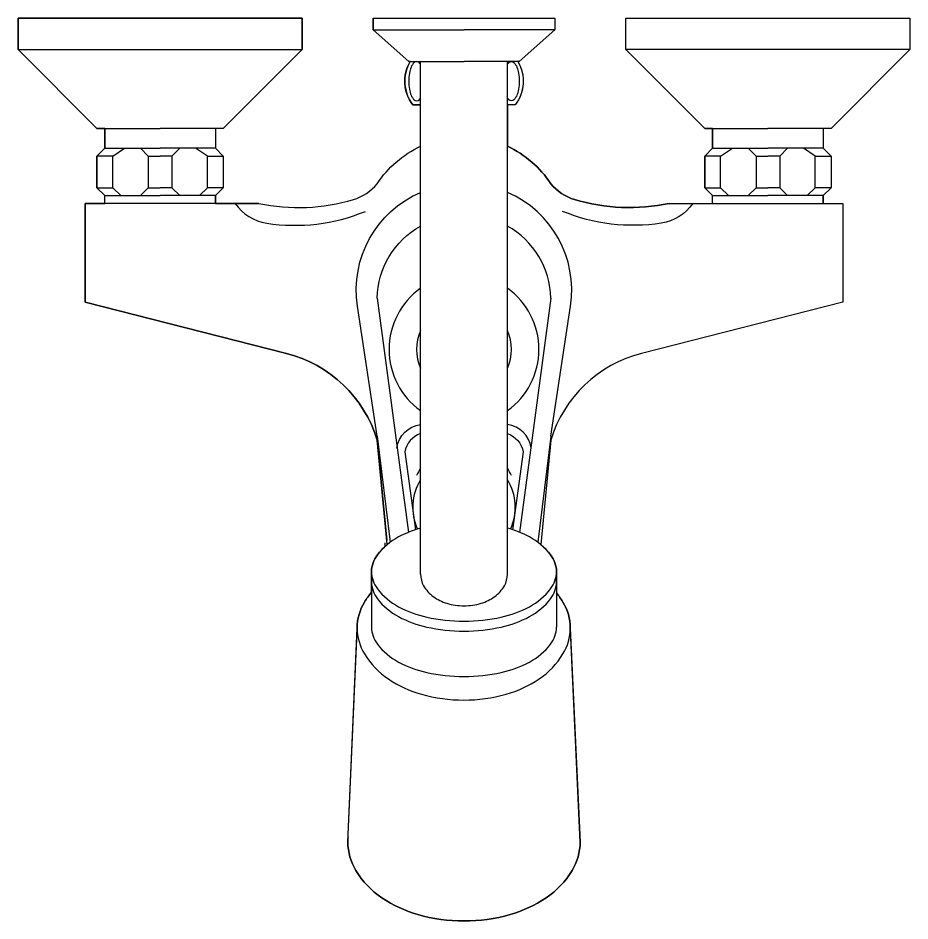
# Model space of a CAD drawing. Header units: metres. Extents: x 30 to 38.4, y 11.3 to 22.1.
# Drawn here: x 30.6886 to 30.9146, y 21.544 to 21.7729 of the extents above; entities that cross this region are included whole.
import ezdxf

# ---------------------------------------------------------------- set-up
doc = ezdxf.new("R2010")
doc.units = ezdxf.units.M
doc.header["$MEASUREMENT"] = 0
for name, color, linetype in [('ID-WC', 7, 'Continuous'), ('WC-DET1', 8, 'Continuous'), ('WC-DET2', 15, 'Continuous'), ('WC-OUT', 7, 'Continuous')]:
    doc.layers.add(name, color=color, linetype=linetype)

# ---------------------------------------------------------------- blocks, each defined once
blk = doc.blocks.new('A$CA0C0')
at = {"layer": 'WC-DET1'}
for p, q in [((0.01685497163335015, 0.187164342193217), (0.01885497163334549, 0.187164342193217)), ((0.04285497163334639, 0.187164342193217), (0.04085497163335106, 0.187164342193217)), ((0.006426039445216247, 0.0687766701339747), (0.006426039445216247, 0.05474993050835764)), ((0.05328390382148029, 0.0687766701339747), (0.05328390382148029, 0.05474993050835764)), ((0.0004260394452160199, 0.000276670133974477), (0.002831353180589247, 0.05561839014866976)), ((0.05928390382148052, 0.000276670133974477), (0.05673057388825953, 0.05568392968488567))]:
    blk.add_line(p, q, dxfattribs=at)
for points in [[(-0.06914502836664838, 0.2091643421932154), (-0.08314502836665127, 0.2091643421932154), (-0.08314502836665127, 0.2011643421932163)], [(-0.04814502836665469, 0.2091643421932154), (-0.06914502836664838, 0.2091643421932154)], [(-0.01114502836664855, 0.2011643421932163), (-0.01114502836664855, 0.2091643421932154), (-0.04814502836665469, 0.2091643421932154)], [(0.006854971633345031, 0.2091643421932154), (0.01885497163334549, 0.2091643421932154)], [(0.006854971633345031, 0.2091643421932154), (0.006854971633345031, 0.2061643421932153)], [(0.01885497163334549, 0.2091643421932154), (0.04085497163335106, 0.2091643421932154)], [(0.04085497163335106, 0.2091643421932154), (0.05285497163335151, 0.2091643421932154)], [(0.05285497163335151, 0.2091643421932154), (0.05285497163335151, 0.2061643421932153)], [(0.07085497163334509, 0.2011643421932163), (0.07085497163334509, 0.2091643421932154), (0.1078549716333512, 0.2091643421932154)], [(0.1078549716333512, 0.2091643421932154), (0.1288549716333449, 0.2091643421932154)], [(0.1288549716333449, 0.2091643421932154), (0.1428549716333478, 0.2091643421932154), (0.1428549716333478, 0.2011643421932163)], [(0.006854971633345031, 0.2061643421932153), (0.01585497163334537, 0.1981643421932162), (0.01885497163334549, 0.1981643421932162)], [(0.05285497163335151, 0.2061643421932153), (0.04385497163335117, 0.1981643421932162), (0.04085497163335106, 0.1981643421932162)], [(-0.08314502836665127, 0.2011643421932163), (-0.01114502836664855, 0.2011643421932163)], [(-0.08314502836665127, 0.2011643421932163), (-0.06314502836665525, 0.1811643421932168), (-0.06114502836665281, 0.1811643421932168)], [(-0.01114502836664855, 0.2011643421932163), (-0.03114502836665167, 0.1811643421932168), (-0.03314502836665412, 0.1811643421932168)], [(0.1428549716333478, 0.2011643421932163), (0.07085497163334509, 0.2011643421932163)], [(0.07085497163334509, 0.2011643421932163), (0.09085497163334821, 0.1811643421932168), (0.09285497163335066, 0.1811643421932168)], [(0.1428549716333478, 0.2011643421932163), (0.1228549716333447, 0.1811643421932168), (0.1208549716333494, 0.1811643421932168)], [(0.01885497163334549, 0.1981643421932162), (0.02985497163334827, 0.1981643421932162)], [(0.01885497163334549, 0.06816434219321721), (0.01885497163334549, 0.1981643421932162)], [(0.04085497163335106, 0.1981643421932162), (0.02985497163334827, 0.1981643421932162)], [(0.04085497163335106, 0.06816434219321721), (0.04085497163335106, 0.1981643421932162)], [(-0.06114502836665281, 0.1811643421932168), (-0.04714502836664991, 0.1811643421932168)], [(-0.06114502836665281, 0.1811643421932168), (-0.06114502836665281, 0.1761643421932142)], [(-0.03314502836665412, 0.1811643421932168), (-0.04714502836664991, 0.1811643421932168)], [(-0.03314502836665412, 0.1811643421932168), (-0.03314502836665412, 0.1761643421932142)], [(0.09285497163335066, 0.1811643421932168), (0.09285497163335066, 0.1761643421932142)], [(0.09285497163335066, 0.1811643421932168), (0.1068549716333465, 0.1811643421932168)], [(0.1208549716333494, 0.1811643421932168), (0.1068549716333465, 0.1811643421932168)], [(0.1208549716333494, 0.1811643421932168), (0.1208549716333494, 0.1761643421932142)], [(-0.06114502836665281, 0.1761643421932142), (-0.06314502836665525, 0.1741643421932153), (-0.06314502836665525, 0.1661643421932162), (-0.06114502836665281, 0.1641643421932137)], [(-0.06114502836665281, 0.1761643421932142), (-0.04714502836664991, 0.1761643421932142)], [(-0.05914502836665037, 0.1741643421932153), (-0.05614502836665025, 0.1761643421932142)], [(-0.05014502836665002, 0.1741643421932153), (-0.04714502836664991, 0.1741643421932153)], [(-0.03314502836665412, 0.1761643421932142), (-0.04714502836664991, 0.1761643421932142)], [(-0.0441450283666498, 0.1741643421932153), (-0.04714502836664991, 0.1741643421932153)], [(-0.03514502836664946, 0.1741643421932153), (-0.03814502836664957, 0.1761643421932142)], [(-0.03314502836665412, 0.1761643421932142), (-0.03114502836665167, 0.1741643421932153), (-0.03114502836665167, 0.1661643421932162), (-0.03314502836665412, 0.1641643421932137)], [(0.09285497163335066, 0.1761643421932142), (0.09085497163334821, 0.1741643421932153), (0.09085497163334821, 0.1661643421932162), (0.09285497163335066, 0.1641643421932137)], [(0.09285497163335066, 0.1761643421932142), (0.1068549716333465, 0.1761643421932142)], [(0.094854971633346, 0.1741643421932153), (0.09785497163334611, 0.1761643421932142)], [(0.1038549716333463, 0.1741643421932153), (0.1068549716333465, 0.1741643421932153)], [(0.1208549716333494, 0.1761643421932142), (0.1068549716333465, 0.1761643421932142)], [(0.1098549716333466, 0.1741643421932153), (0.1068549716333465, 0.1741643421932153)], [(0.1188549716333469, 0.1741643421932153), (0.1158549716333468, 0.1761643421932142)], [(0.1208549716333494, 0.1761643421932142), (0.1228549716333447, 0.1741643421932153), (0.1228549716333447, 0.1661643421932162), (0.1208549716333494, 0.1641643421932137)], [(-0.05914502836665037, 0.1661643421932162), (-0.05714502836665503, 0.1641643421932137)], [(-0.05014502836665002, 0.1661643421932162), (-0.04714502836664991, 0.1661643421932162)], [(-0.0441450283666498, 0.1661643421932162), (-0.04714502836664991, 0.1661643421932162)], [(-0.03514502836664946, 0.1661643421932162), (-0.0371450283666519, 0.1641643421932137)], [(0.094854971633346, 0.1661643421932162), (0.09685497163334844, 0.1641643421932137)], [(0.1038549716333463, 0.1661643421932162), (0.1068549716333465, 0.1661643421932162)], [(0.1098549716333466, 0.1661643421932162), (0.1068549716333465, 0.1661643421932162)], [(0.1188549716333469, 0.1661643421932162), (0.1168549716333516, 0.1641643421932137)], [(-0.06114502836665281, 0.1641643421932137), (-0.04714502836664991, 0.1641643421932137)], [(-0.06114502836665281, 0.1621643421932148), (-0.06114502836665281, 0.1641643421932137)], [(-0.03314502836665412, 0.1641643421932137), (-0.04714502836664991, 0.1641643421932137)], [(-0.03314502836665412, 0.1621643421932148), (-0.03314502836665412, 0.1641643421932137)], [(0.09285497163335066, 0.1621643421932148), (0.09285497163335066, 0.1641643421932137)], [(0.09285497163335066, 0.1641643421932137), (0.1068549716333465, 0.1641643421932137)], [(0.1208549716333494, 0.1641643421932137), (0.1068549716333465, 0.1641643421932137)], [(0.1208549716333494, 0.1621643421932148), (0.1208549716333494, 0.1641643421932137)], [(-0.03314502836665412, 0.1621643421932148), (-0.06114502836665281, 0.1621643421932148)], [(-0.02214502836665133, 0.1621643421932148), (-0.03314502836665412, 0.1621643421932148)], [(0.08185497163334787, 0.1621643421932148), (0.09285497163335066, 0.1621643421932148)], [(0.09285497163335066, 0.1621643421932148), (0.1208549716333494, 0.1621643421932148)], [(0.009911275881158588, 0.07524217516535003), (0.009911275881158588, 0.07610225902351075)]]:
    blk.add_lwpolyline(points, dxfattribs=at)
for points in [[(0.01611339887213603, 0.1980207715050035, 0.2958552022276962), (0.01685497163335015, 0.187164342193217, 2.290285352134019)], [(0.04359654439456051, 0.1980207715050035, -0.2958552022276962), (0.04285497163334639, 0.187164342193217, -2.290285352134019)], [(-0.02214502836665133, 0.1621643421932148, 0.1247866838288863), (0.001854971633349578, 0.1631643421932161, 0.1501483781683498), (0.007854971633349805, 0.1671643421932139, -0.1384844099870249), (0.01885497163334549, 0.1766568013372805, -0.7633705308853951)], [(0.08185497163334787, 0.1621643421932148, -0.1247866838288863), (0.05785497163334696, 0.1631643421932161, -0.1501483781683498), (0.05185497163334674, 0.1671643421932139, 0.138484409987018), (0.04085497163335106, 0.1766568013372805, 0.7633705308853951)], [(0.007854971633349805, 0.1031643421932138), (0.002854971633347247, 0.136164342193215, -0.341062839321959), (0.01885497163334549, 0.1649703214402365, -0.987420997957196)], [(0.05185497163334674, 0.1031643421932138), (0.05685497163334929, 0.136164342193215, 0.3410628393219512), (0.04085497163335106, 0.1649703214402365, 0.987420997957196)], [(-0.06114502836665281, 0.1621643421932148), (-0.06614502836664826, 0.1621643421932148), (-0.06614502836664826, 0.1371643421932163), (-0.01514502836665343, 0.1241643421932146, -0.2625940722123521), (0.007854971633349805, 0.1021643421932161), (0.01029954115686849, 0.07674081914857922, 0.3591123035969264)], [(0.1208549716333494, 0.1621643421932148), (0.1258549716333448, 0.1621643421932148), (0.1258549716333448, 0.1371643421932163), (0.07485497163334998, 0.1241643421932146, 0.2625940722123521), (0.05185497163334674, 0.1021643421932161), (0.04930738570350002, 0.07566944852277402, -0.3591123035969264)], [(0.007854971633349805, 0.1381643421932139, -0.2653451188970914), (0.01885497163334549, 0.1564326665723392, -0.6855978624637612)], [(0.05185497163334674, 0.1381643421932139, 0.2653451188970793), (0.04085497163335106, 0.1564326665723392, 0.6855978624637612)], [(0.007854971633349805, 0.1381643421932139), (0.01577187499333377, 0.0787875669932987, 0.3898815519357209)], [(0.05185497163334674, 0.1381643421932139), (0.04393806827336277, 0.0787875669932987, -0.3898815519357209)], [(0.01285497163334526, 0.1001643421932137, -0.3394066855220244), (0.01885497163334549, 0.1061100758991138)], [(0.04685497163335128, 0.1001643421932137, 0.3394066855219726), (0.04085497163335106, 0.1061100758991138)], [(0.01893496619179302, 0.0798773985468948, 0.05461189511676878), (0.01328821480716158, 0.07761550489880875, 0.1055200220071626), (0.00789754699284373, 0.07307158705587824, 0.1665558057868128), (0.006426039445216247, 0.0687766701339747, 0.1665558057868108), (0.00789754699284373, 0.06448175321207472, 0.1055200220071628), (0.01328821480716158, 0.05993783536914421, 0.06825828563468593), (0.02040832014250782, 0.05730805724964583, 0.05442837001673347), (0.02985497163334827, 0.05627667013397541, 0.05442837001673333), (0.03930162312418872, 0.05730805724964583, 0.06825828563468637), (0.04642172845954207, 0.05993783536914421, 0.1055200220071624), (0.05181239627385281, 0.06448175321207472, 0.1665558057868127), (0.05328390382148029, 0.0687766701339747, 0.1665558057868109), (0.05181239627385281, 0.07307158705587824, 0.1055200220071607), (0.04642172845954207, 0.07761550489880875, 0.05386604547352365), (0.04085497163335106, 0.07985496927201297, 0.05442837001673423)], [(0.006539923430082695, 0.0675188060880636, 0.04517640778394275), (0.006426039445216247, 0.06626094204214894, 0.1665558057868108), (0.00789754699284373, 0.06196602512024896, 0.1055200220071628), (0.01328821480716158, 0.05742210727731845, 0.06825828563468593), (0.02040832014250782, 0.05479232915782006, 0.05442837001673347), (0.02985497163334827, 0.05376094204214965, 0.05442837001673333), (0.03930162312418872, 0.05479232915782006, 0.06825828563468637), (0.04642172845954207, 0.05742210727731845, 0.1055200220071624), (0.05181239627385281, 0.06196602512024896, 0.1665558057868127), (0.05328390382148029, 0.06626094204214894, 0.04517640778394231), (0.05317001983662095, 0.0675188060880636, 0.1055200220071607)], [(0.01885497163334549, 0.06816434219321721, 0.130158640187584), (0.01962818885601081, 0.06524437491873769, 0.1064685849763611), (0.02207679704029886, 0.06250748794372285, 0.08424761497446305), (0.02550696459970681, 0.06080503260816172, 0.07328068524213327), (0.02985497163334827, 0.06016434219321454, 0.0732806852421325), (0.03420297866698974, 0.06080503260816172, 0.08424761497446445), (0.03763314622639768, 0.06250748794372285, 0.1064685849763631), (0.04008175441068573, 0.06524437491873769, 0.1301586401875921), (0.04085497163335106, 0.06816434219321721, 0.1301586401875932)], [(0.006426039445216247, 0.06358548715436285, 0.03703814086356361), (0.00463816223604141, 0.06110129844692835, 0.1383183006298338), (0.002783903821480749, 0.05452667013397416, 0.138318300629834), (0.00463816223604141, 0.04795204182102353, 0.1070627939593127), (0.01069202072944364, 0.04162197137732093, 0.08052273129270879), (0.01905158844140686, 0.03775073246665173, 0.06835315746386325), (0.02978390382148177, 0.03627667013397584, 0.06835315746386456), (0.04051621920155668, 0.03775073246665173, 0.0805227312927094), (0.0488757869135199, 0.04162197137732093, 0.1070627939593105), (0.05492964540692213, 0.04795204182102353, 0.1383183006298341), (0.0567839038214828, 0.05452667013397416, 0.1383183006298331), (0.05492964540692213, 0.06110129844692835, 0.03434434047714059), (0.05328390382148029, 0.06341414218176666, 0.08052273129270932)], [(0.006426039445216247, 0.05474993050835764, 0.1665558057868108), (0.00789754699284373, 0.0504550135864541, 0.1055200220071628), (0.01328821480716158, 0.04591109574352359, 0.06825828563468593), (0.02040832014250782, 0.04328131762402521, 0.05442837001673347), (0.02985497163334827, 0.04224993050835479, 0.05442837001673333), (0.03930162312418872, 0.04328131762402521, 0.06825828563468637), (0.04642172845954207, 0.04591109574352359, 0.1055200220071624), (0.05181239627385281, 0.0504550135864541, 0.1665558057868127), (0.05328390382148029, 0.05474993050835764, 0.1665558057868109)], [(0.0004782966027292446, 0.00147900849733773, 0.02172121575484325), (0.0004260394452160199, 0.000276670133974477, 0.1377032461317454), (0.002450733746492517, -0.006935584228944691, 0.107036085048811), (0.009045574120037259, -0.01386546548975431, 0.08080151217575948), (0.01816178038905036, -0.01810888151828038, 0.06870780131041354), (0.02985497163334827, -0.0197233298660251, 0.0687078013104136), (0.04154816287764618, -0.01810888151828038, 0.08080151217575855), (0.05066436914665928, -0.01386546548975431, 0.1070360850488126), (0.05725920952020402, -0.006935584228944691, 0.1377032461317515), (0.05928390382148052, 0.000276670133974477, 0.01158154600085826), (0.05926903748999024, 0.0009183952298847942, 0.1070360850488107)]]:
    blk.add_lwpolyline(points, format="xyb", dxfattribs=at)
for centre, radius, start, end in [((0.02985497163334827, 0.1251643421932158), 0.019, 125.3765401519406, 234.6234598480598), ((0.02985497163334827, 0.1251643421932158), 0.019, 305.376540151944, 54.62345984805636), ((0.02985497163334827, 0.1251643421932158), 0.01200000000000001, 156.4435356908943, 203.5564643091062), ((0.02985497163334827, 0.1251643421932158), 0.01200000000000001, 336.4435356909049, 23.55646430909561), ((0.02985497163334827, 0.08516434219321667), 0.013, 147.7957724960245, 205.204710159584), ((0.02985497163334827, 0.08516434219321667), 0.013, 334.7952898404178, 32.20422750396619)]:
    blk.add_arc(centre, radius, start, end, dxfattribs=at)
at = {"layer": 'WC-DET2'}
for points in [[(0.006854971633345031, 0.2061643421932153), (0.02985497163334827, 0.2061643421932153)], [(0.05285497163335151, 0.2061643421932153), (0.02985497163334827, 0.2061643421932153)], [(-0.06314502836665525, 0.1661643421932162), (-0.05914502836665037, 0.1661643421932162), (-0.05914502836665037, 0.1741643421932153), (-0.06314502836665525, 0.1741643421932153)], [(-0.05214502836665247, 0.1761643421932142), (-0.05014502836665002, 0.1741643421932153), (-0.05014502836665002, 0.1661643421932162), (-0.05214502836665247, 0.1641643421932137)], [(-0.04214502836665446, 0.1761643421932142), (-0.0441450283666498, 0.1741643421932153), (-0.0441450283666498, 0.1661643421932162), (-0.04214502836665446, 0.1641643421932137)], [(-0.03114502836665167, 0.1661643421932162), (-0.03514502836664946, 0.1661643421932162), (-0.03514502836664946, 0.1741643421932153), (-0.03114502836665167, 0.1741643421932153)], [(0.09085497163334821, 0.1661643421932162), (0.094854971633346, 0.1661643421932162), (0.094854971633346, 0.1741643421932153), (0.09085497163334821, 0.1741643421932153)], [(0.101854971633351, 0.1761643421932142), (0.1038549716333463, 0.1741643421932153), (0.1038549716333463, 0.1661643421932162), (0.101854971633351, 0.1641643421932137)], [(0.111854971633349, 0.1761643421932142), (0.1098549716333466, 0.1741643421932153), (0.1098549716333466, 0.1661643421932162), (0.111854971633349, 0.1641643421932137)], [(0.1228549716333447, 0.1661643421932162), (0.1188549716333469, 0.1661643421932162), (0.1188549716333469, 0.1741643421932153), (0.1228549716333447, 0.1741643421932153)]]:
    blk.add_lwpolyline(points, dxfattribs=at)
for points in [[(0.01785497163334782, 0.1981643421932162, 0.2034527507076884), (0.0172114751798631, 0.1978911934961864, 0.09716323249521491), (0.01644075807097778, 0.1966998760991494, 0.05413092118953636), (0.01602272468772981, 0.1952031037186615, 0.04107152178222699), (0.01585497163334537, 0.1931643421932172, 0.04107152178223201), (0.01602272468772981, 0.1911255806677694, 0.05413092118955804), (0.01644075807097778, 0.1896288082872815, 0.09716323249521491), (0.0172114751798631, 0.1884374908902444, 0.2034527507076884), (0.01785497163334782, 0.1881643421932147, 0.2034527507076693), (0.01849846808683253, 0.1884374908902444, 0.03795333130627821), (0.01885497163334549, 0.1888676211269207, 0.05413092118953838)], [(0.01885497163334549, 0.1974610632595102, 0.03795333130614813), (0.01849846808683253, 0.1978911934961864, 0.2034527507076722), (0.01785497163334782, 0.1981643421932162, 0.2034527507076884)], [(0.04185497163334873, 0.1981643421932162, -0.2034527507076884), (0.04249846808683344, 0.1978911934961864, -0.09716323249521491), (0.04326918519571876, 0.1966998760991494, -0.05413092118953636), (0.04368721857896674, 0.1952031037186615, -0.04107152178222699), (0.04385497163335117, 0.1931643421932172, -0.04107152178223201), (0.04368721857896674, 0.1911255806677694, -0.05413092118955804), (0.04326918519571876, 0.1896288082872815, -0.09716323249521491), (0.04249846808683344, 0.1884374908902444, -0.2034527507076884), (0.04185497163334873, 0.1881643421932147, -0.2034527507076693), (0.04121147517986401, 0.1884374908902444, -0.03795333130604292), (0.04085497163335106, 0.1888676211269171, -0.05413092118953838)], [(0.04085497163335106, 0.1974610632595137, -0.0379533313059558), (0.04121147517986401, 0.1978911934961864, -0.2034527507076722), (0.04185497163334873, 0.1981643421932162, -0.2034527507076884)], [(-0.02814502836665156, 0.1621643421932148, 0.2052577019546359), (-0.02014502836664889, 0.1571643421932158, 0.1374236490949136), (0.004854971633349692, 0.160164342193216, 5.029096516974528)], [(0.0878549716333481, 0.1621643421932148, -0.2052577019546359), (0.07985497163334543, 0.1571643421932158, -0.1374236490949136), (0.05485497163334685, 0.160164342193216, -5.029096516974528)], [(0.007854971633349805, 0.1031643421932138), (0.01114947606492933, 0.0762592226686607, 0.3445125279727503)], [(0.01885497163334549, 0.103827154006904, 0.2701562118716416), (0.0148549716333477, 0.09916434219321602), (0.0175908575422099, 0.07946596364938685, 0.3982822486971543)], [(0.04085497163335106, 0.103827154006904, -0.2701562118716146), (0.04485497163334884, 0.09916434219321602), (0.04211908572448664, 0.0794659636493904, -0.3982822486971543)], [(0.05185497163334674, 0.1031643421932138), (0.04856046720176721, 0.0762592226686607, -0.3445125279727503)]]:
    blk.add_lwpolyline(points, format="xyb", dxfattribs=at)
for centre, start, end in [((0.02972997163335123, 0.0883518421932159), 148.0748986414116, 157.9391005327918), ((0.02997997163334531, 0.0883518421932159), 22.06089946720797, 31.92510135857578)]:
    blk.add_arc(centre, 0.0128131097415889, start, end, dxfattribs=at)
blk = doc.blocks.new('A$C5390')
at = {"layer": 'WC-OUT'}
blk.add_lwpolyline([(0.08377143678096388, 0.02117294533389469), (0.08612930115722861, 0.07542294533383398, -0.1383183006310921), (0.08798355957178927, 0.08199757364684856, -0.03703814086356361), (0.08977143678096411, 0.08448176235427951), (0.08977143678096411, 0.08967294533389847, -0.1665558057867227), (0.09124294432859159, 0.09396786225579845, -0.05357171920207548), (0.09374795489960519, 0.09656572371581618), (0.09120036896909767, 0.1230606173931363, 0.2625940722123521), (0.06820036896909443, 0.1450606173931348), (0.0172003689690996, 0.1580606173931365), (0.0172003689690996, 0.1830606173931351), (0.02220036896909505, 0.1830606173931351), (0.02220036896909505, 0.185060617393134), (0.02020036896909261, 0.1870606173931364), (0.02020036896909261, 0.1950606173931355), (0.02220036896909505, 0.1970606173931344), (0.02220036896909505, 0.202060617393137), (0.02020036896909261, 0.202060617393137), (0.0002003689690965871, 0.2220606173931365), (0.0002003689690965871, 0.2300606173931357), (0.01420036896909949, 0.2300606173931357), (0.03520036896909318, 0.2300606173931357), (0.07220036896909932, 0.2300606173931357), (0.07220036896909932, 0.2220606173931365), (0.05220036896909619, 0.202060617393137), (0.05020036896909374, 0.202060617393137), (0.05020036896909374, 0.1970606173931344), (0.05220036896909619, 0.1950606173931355), (0.05220036896909619, 0.1870606173931364), (0.05020036896909374, 0.185060617393134), (0.05020036896909374, 0.1830606173931351), (0.06120036896909653, 0.1830606173931351, 0.1247866838288863), (0.08520036896909744, 0.1840606173931363, 0.1501483781683498), (0.09120036896909767, 0.1880606173931341, -0.1384844099870249), (0.1022003689690933, 0.1975530765372007), (0.1022003689690933, 0.2080606173931372), (0.100200368969098, 0.2080606173931372, -0.3003468456066686), (0.0995401149458317, 0.2190606173931364), (0.09920036896909323, 0.2190606173931364), (0.09020036896909289, 0.2270606173931355), (0.09020036896909289, 0.2300606173931357), (0.1022003689690933, 0.2300606173931357), (0.1242003689690989, 0.2300606173931357), (0.1362003689690994, 0.2300606173931357), (0.1362003689690994, 0.2270606173931355), (0.127200368969099, 0.2190606173931364), (0.1268606230186151, 0.21906061739314, -0.3003468456580443), (0.1262003689690943, 0.2080606173931372), (0.1242003689690989, 0.2080606173931372), (0.1242003689690989, 0.1975530765372007, -0.138484409987018), (0.1352003689690946, 0.1880606173931341, 0.1501483781683498), (0.1412003689690948, 0.1840606173931363, 0.1247866838288863), (0.1652003689690957, 0.1830606173931351), (0.1762003689690985, 0.1830606173931351), (0.1762003689690985, 0.185060617393134), (0.1742003689690961, 0.1870606173931364), (0.1742003689690961, 0.1950606173931355), (0.1762003689690985, 0.1970606173931344), (0.1762003689690985, 0.202060617393137), (0.1742003689690961, 0.202060617393137), (0.1542003689690929, 0.2220606173931365), (0.1542003689690929, 0.2300606173931357), (0.1912003689690991, 0.2300606173931357), (0.2122003689690928, 0.2300606173931357), (0.2262003689690957, 0.2300606173931357), (0.2262003689690957, 0.2220606173931365), (0.2062003689690926, 0.202060617393137), (0.2042003689690972, 0.202060617393137), (0.2042003689690972, 0.1970606173931344), (0.2062003689690926, 0.1950606173931355), (0.2062003689690926, 0.1870606173931364), (0.2042003689690972, 0.185060617393134), (0.2042003689690972, 0.1830606173931351), (0.2092003689690927, 0.1830606173931351), (0.2092003689690927, 0.1580606173931365), (0.1582003689690978, 0.1450606173931348, 0.2625940722123521), (0.1352003689690946, 0.1230606173931363), (0.1326527830392408, 0.09656572372270134, -0.05357171920229792), (0.1351577936096007, 0.09396786225579845, -0.1665558057868109), (0.1366293011572282, 0.08967294533389492), (0.1366293011572282, 0.08431041738168688, -0.03434434047714059), (0.13827504274267, 0.08199757364684856, -0.1383183006298331), (0.1401293011572307, 0.07542294533389438), (0.1426293011572284, 0.02117294533398706, -0.1377032461334603), (0.1406046068559519, 0.01396069097097552, -0.1070360850488126), (0.1340097664824071, 0.007030809710165897, -0.08080151217575855), (0.124893560213394, 0.002787393681639827, -0.0687078013104136), (0.1132003689690961, 0.001172945333895115, -0.06870780131041354), (0.1015071777247982, 0.002787393681639827, -0.08080151217575948), (0.09239097145578512, 0.007030809710165897, -0.107036085048811), (0.08579613108224038, 0.01396069097097552, -0.1377032461317454)], format="xyb", close=True, dxfattribs=at)
at = {"layer": 'WC-DET1'}
blk.add_blockref('A$CA0C0', (0.08334539733574786, 0.02089627519992021), dxfattribs=at)
blk = doc.blocks.new('acc1')
at = {"layer": 'ID-WC', "color": 0}
blk.add_blockref('A$C5390', (-0.1132003689691032, -0.2300606173931499), dxfattribs=at)

msp = doc.modelspace()

# ---------------------------------------------------------------- block references
at = {"layer": 'ID-WC'}
msp.add_blockref('acc1', (30.80159644460963, 21.77293467450472), dxfattribs=at)

doc.saveas('drawing.dxf')
